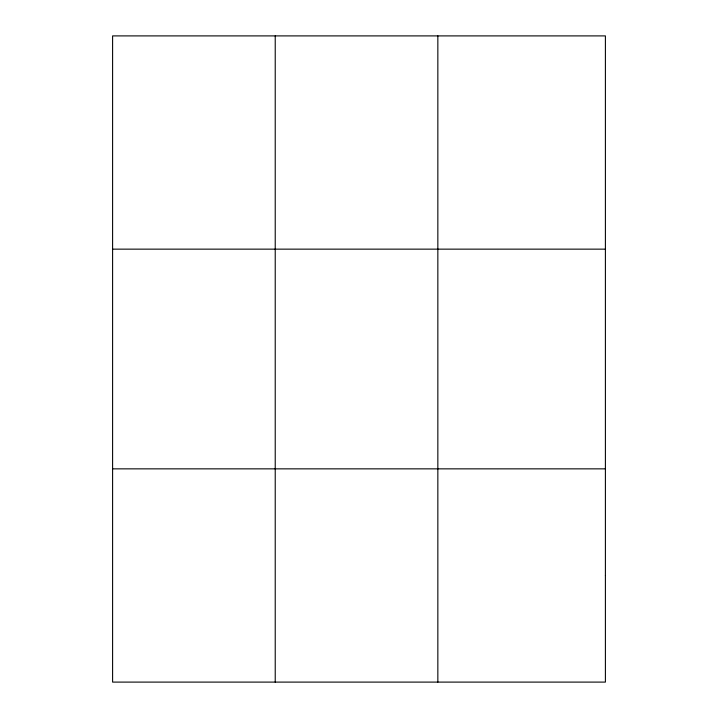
<?xml version="1.0" encoding="UTF-8"?>
<svg xmlns="http://www.w3.org/2000/svg" width="718" height="718" viewBox="0 0 718 718"><rect width="100%" height="100%" fill="white"/><g stroke="black" fill="none" stroke-linecap="round" stroke-linejoin="round"><path stroke-width="1.08" d="M275.227 35.9L275.227 682.1M437.845 35.9L437.845 682.1M112.6 249.146L605.4 249.146M112.6 468.854L605.4 468.854M605.4 575.477L605.4 682.1L112.6 682.1L112.6 35.9L605.4 35.9L605.4 575.477"/></g></svg>
